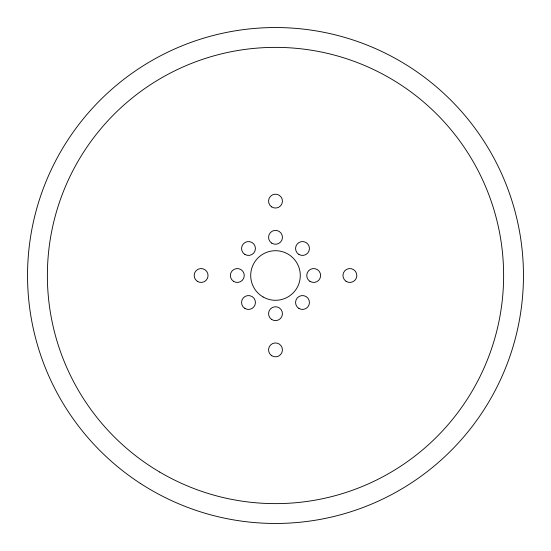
<?xml version="1.0" encoding="UTF-8"?>
<svg xmlns="http://www.w3.org/2000/svg" width="551" height="551" viewBox="0 0 551 551"><rect width="100%" height="100%" fill="white"/><g stroke="black" fill="none" stroke-linecap="round" stroke-linejoin="round"><path stroke-width="0.83" d="M159.735 472.069A228.121 228.121 0 0 0 503.614 277.47A228.121 228.121 0 0 0 163.151 76.961A228.121 228.121 0 0 0 159.735 472.069M263.102 296.975A24.795 24.795 0 0 0 300.295 275.5A24.795 24.795 0 0 0 263.102 254.025A24.795 24.795 0 0 0 263.102 296.975M271.733 243.143A6.943 6.943 0 0 0 282.436 237.667A6.943 6.943 0 0 0 272.339 231.131A6.943 6.943 0 0 0 271.733 243.143M298.917 254.445A6.943 6.943 0 0 0 309.442 248.632A6.943 6.943 0 0 0 299.145 242.419A6.943 6.943 0 0 0 298.917 254.445M309.917 281.334A6.943 6.943 0 0 0 320.62 275.851A6.943 6.943 0 0 0 310.523 269.322A6.943 6.943 0 0 0 309.917 281.334M298.917 308.45A6.943 6.943 0 0 0 309.442 302.63A6.943 6.943 0 0 0 299.145 296.424A6.943 6.943 0 0 0 298.917 308.45M271.733 319.518A6.943 6.943 0 0 0 282.436 314.036A6.943 6.943 0 0 0 272.339 307.506A6.943 6.943 0 0 0 271.733 319.518M244.913 308.45A6.943 6.943 0 0 0 255.437 302.63A6.943 6.943 0 0 0 245.14 296.424A6.943 6.943 0 0 0 244.913 308.45M233.541 281.334A6.943 6.943 0 0 0 244.251 275.851A6.943 6.943 0 0 0 234.147 269.322A6.943 6.943 0 0 0 233.541 281.334M244.913 254.445A6.943 6.943 0 0 0 255.437 248.632A6.943 6.943 0 0 0 245.14 242.419A6.943 6.943 0 0 0 244.913 254.445M271.684 355.684A6.943 6.943 0 0 0 282.429 350.291A6.943 6.943 0 0 0 272.387 343.679A6.943 6.943 0 0 0 271.684 355.684M346.069 281.299A6.943 6.943 0 0 0 356.821 275.906A6.943 6.943 0 0 0 346.772 269.294A6.943 6.943 0 0 0 346.069 281.299M271.684 206.914A6.943 6.943 0 0 0 282.429 201.521A6.943 6.943 0 0 0 272.387 194.909A6.943 6.943 0 0 0 271.684 206.914M197.292 281.299A6.943 6.943 0 0 0 208.044 275.906A6.943 6.943 0 0 0 197.995 269.294A6.943 6.943 0 0 0 197.292 281.299M140.243 483.323A247.964 247.964 0 0 0 523.106 288.724A247.964 247.964 0 0 0 163.151 54.453A247.964 247.964 0 0 0 140.243 483.323"/></g></svg>
